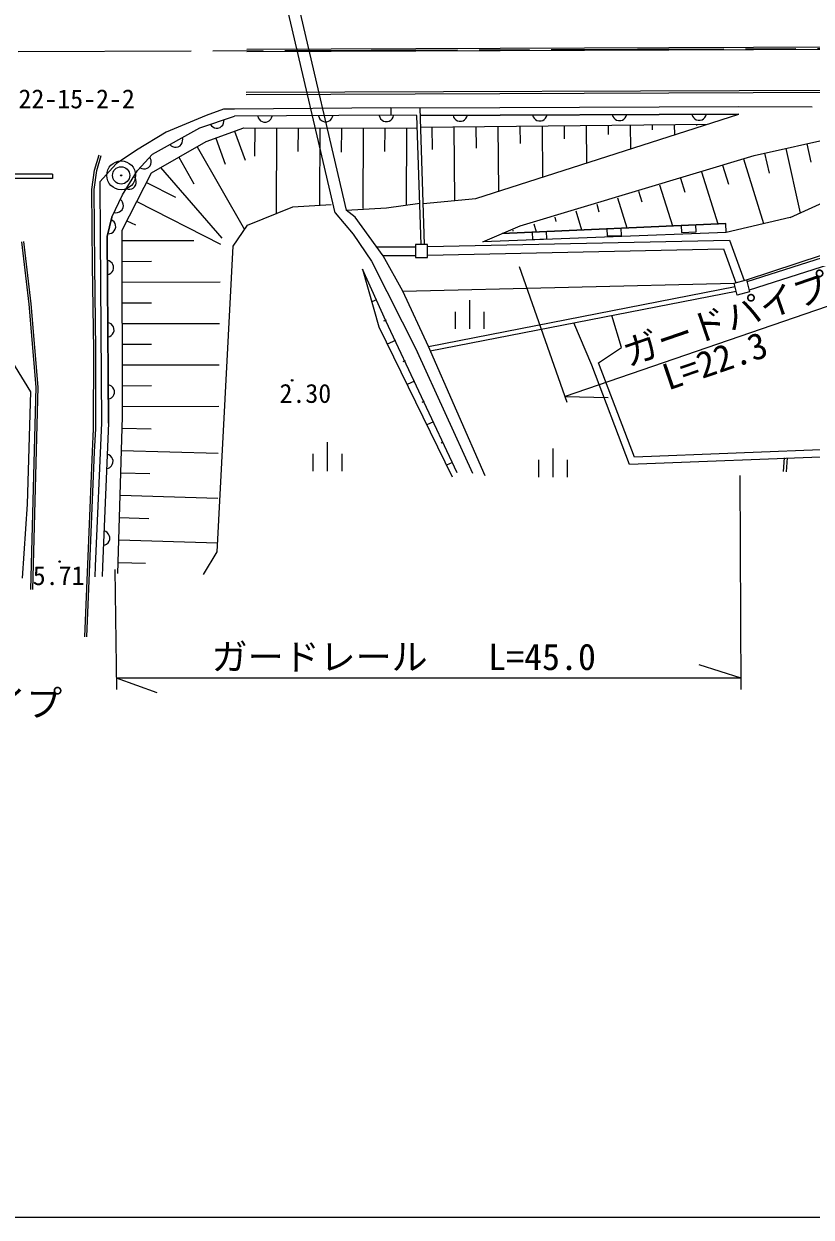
# Model space of a CAD drawing. Units: millimetres, scale not verified. Extents: x 40000 to 680000, y 20000 to 380000.
# Drawn here: x 284550 to 339230, y 205000 to 287872 of the extents above; entities that cross this region are included whole.
import ezdxf
from ezdxf.enums import TextEntityAlignment as Align

# ---------------------------------------------------------------- set-up
doc = ezdxf.new("R2010")
doc.units = ezdxf.units.MM
doc.header["$LTSCALE"] = 1000
doc.linetypes.add('CHAIN', pattern=[18.5, 12, -1.5, 3.5, -1.5])
for name, color, linetype, lineweight in [('M-BGD', 7, 'Continuous', 13), ('M-BMK', 2, 'CHAIN', 13), ('M-BMK-SRVR', 3, 'Continuous', 13), ('M-STR-HTXT', 7, 'Continuous', 13), ('M-TTL-BAND', 7, 'Continuous', 25)]:
    doc.layers.add(name, color=color, linetype=linetype, lineweight=lineweight)
doc.styles.add('ＭＳ ゴシック', font='')
doc.styles.get('ＭＳ ゴシック').set_extended_font_data('MS Gothic')

msp = doc.modelspace()

# ---------------------------------------------------------------- linework, layer by layer
at = {"layer": 'M-BGD'}
for p, q in [((299890, 301546), (306152, 274752)), ((300701, 301593), (306931, 274934)), ((374333, 286388), (300037, 286085)), ((374334, 286238), (300038, 285935)), ((374234, 283378), (299991, 283100)), ((374235, 283228), (299992, 282950)), ((298420, 281942), (297210, 281516)), ((299181, 281955), (298420, 281942)), ((310045, 282033), (299181, 281955)), ((310045, 282033), (310040, 281533)), ((312073, 282012), (310045, 282033)), ((334215, 282105), (312073, 282012)), ((312386, 272550), (312073, 282012)), ((339299, 282092), (334215, 282105)), ((297210, 281516), (294428, 280343)), ((296767, 280658), (299184, 281455)), ((296767, 280658), (299184, 281455)), ((298361, 280846), (298425, 280973)), ((298425, 280973), (298450, 281086)), ((298450, 281086), (298451, 281213)), ((310049, 281533), (299184, 281455)), ((300794, 281462), (300834, 281343)), ((300834, 281343), (300895, 281243)), ((300895, 281243), (300995, 281143)), ((300995, 281143), (301095, 281084)), ((301095, 281084), (301216, 281044)), ((301216, 281044), (301376, 281045)), ((301376, 281045), (301495, 281086)), ((301495, 281086), (301595, 281146)), ((301595, 281146), (301695, 281247)), ((301695, 281247), (301754, 281347)), ((301754, 281347), (301794, 281467)), ((305012, 281482), (305052, 281363)), ((305052, 281363), (305113, 281263)), ((305113, 281263), (305213, 281163)), ((305213, 281163), (305314, 281104)), ((305314, 281104), (305434, 281064)), ((305434, 281064), (305594, 281065)), ((305594, 281065), (305714, 281106)), ((305714, 281106), (305813, 281166)), ((305813, 281166), (305913, 281267)), ((305913, 281267), (305972, 281367)), ((305972, 281367), (306012, 281487)), ((309230, 281502), (309271, 281383)), ((309271, 281383), (309331, 281283)), ((309331, 281283), (309432, 281183)), ((309432, 281183), (309532, 281124)), ((309532, 281124), (309652, 281084)), ((309652, 281084), (309812, 281085)), ((309812, 281085), (309932, 281126)), ((309932, 281126), (310032, 281186)), ((310032, 281186), (310131, 281287)), ((311839, 281515), (310040, 281533)), ((310131, 281287), (310191, 281387)), ((310191, 281387), (310230, 281507)), ((312136, 272541), (311839, 281515)), ((312090, 281512), (334217, 281605)), ((334217, 281605), (312090, 281512)), ((314356, 281522), (314396, 281402)), ((314396, 281402), (314456, 281302)), ((314456, 281302), (314557, 281203)), ((314557, 281203), (314657, 281143)), ((314657, 281143), (314777, 281104)), ((314777, 281104), (314937, 281104)), ((314937, 281104), (315057, 281145)), ((315057, 281145), (315157, 281205)), ((315157, 281205), (315256, 281306)), ((315256, 281306), (315316, 281406)), ((315316, 281406), (315356, 281526)), ((315944, 275744), (334217, 281605)), ((319887, 281545), (319928, 281425)), ((319928, 281425), (319988, 281325)), ((319988, 281325), (320089, 281226)), ((320089, 281226), (320189, 281166)), ((320189, 281166), (320309, 281127)), ((320309, 281127), (320469, 281127)), ((320469, 281127), (320589, 281168)), ((320589, 281168), (320689, 281228)), ((320689, 281228), (320788, 281329)), ((320788, 281329), (320848, 281429)), ((320848, 281429), (320887, 281549)), ((325419, 281568), (325460, 281448)), ((325460, 281448), (325520, 281348)), ((325520, 281348), (325621, 281249)), ((325621, 281249), (325721, 281189)), ((325721, 281189), (325841, 281150)), ((325841, 281150), (326001, 281150)), ((326001, 281150), (326121, 281191)), ((326121, 281191), (326221, 281251)), ((326221, 281251), (326320, 281352)), ((326320, 281352), (326380, 281452)), ((326380, 281452), (326419, 281572)), ((330951, 281591), (330992, 281471)), ((330992, 281471), (331052, 281371)), ((331052, 281371), (331152, 281272)), ((331152, 281272), (331253, 281212)), ((331253, 281212), (331373, 281173)), ((331373, 281173), (331533, 281173)), ((331533, 281173), (331653, 281214)), ((331653, 281214), (331752, 281274)), ((331752, 281274), (331852, 281375)), ((331852, 281375), (331912, 281475)), ((331912, 281475), (331951, 281595)), ((335269, 278724), (348447, 281697)), ((294428, 280343), (292382, 279091)), ((293475, 278815), (296767, 280658)), ((293475, 278815), (296767, 280658)), ((297221, 279701), (299828, 280655)), ((297501, 280900), (297577, 280798)), ((297577, 280798), (297665, 280722)), ((297665, 280722), (297791, 280658)), ((297791, 280658), (297905, 280633)), ((297905, 280633), (298031, 280632)), ((298031, 280632), (298183, 280682)), ((298183, 280682), (298285, 280758)), ((298285, 280758), (298361, 280846)), ((299176, 280417), (299910, 278410)), ((299828, 280655), (311869, 280627)), ((300581, 280653), (300576, 278683)), ((302086, 280650), (302072, 274697)), ((303591, 280646), (303587, 279009)), ((305096, 280643), (305083, 275280)), ((306601, 280639), (306597, 278967)), ((308106, 280636), (308093, 275042)), ((309611, 280632), (309607, 278997)), ((311116, 280629), (311104, 275323)), ((312116, 280705), (332025, 280901)), ((312882, 280713), (312898, 279137)), ((314413, 280728), (314464, 275604)), ((315945, 280743), (315960, 279248)), ((317476, 280758), (317521, 276249)), ((319008, 280773), (319020, 279563)), ((320539, 280788), (320574, 277229)), ((322071, 280803), (322080, 279878)), ((323602, 280818), (323628, 278208)), ((325133, 280834), (325140, 280193)), ((326665, 280849), (326681, 279187)), ((328196, 280864), (328200, 280508)), ((329728, 280879), (329735, 280167)), ((331259, 280894), (331260, 280823)), ((293408, 277524), (297221, 279701)), ((294685, 279492), (294778, 279407)), ((294778, 279407), (294879, 279349)), ((294879, 279349), (295016, 279310)), ((295016, 279310), (295132, 279307)), ((295132, 279307), (295256, 279331)), ((295256, 279331), (295396, 279409)), ((295396, 279409), (295481, 279502)), ((295481, 279502), (295539, 279604)), ((295539, 279604), (295578, 279740)), ((295581, 279856), (295557, 279980)), ((295578, 279740), (295581, 279856)), ((296585, 279338), (299869, 273588)), ((297872, 279940), (298533, 278134)), ((338929, 279550), (339216, 278279)), ((289462, 277712), (289786, 278769)), ((289609, 277680), (289929, 278725)), ((292382, 279091), (290969, 278146)), ((292444, 277680), (293475, 278815)), ((292444, 277680), (293475, 278815)), ((293357, 278507), (293295, 278617)), ((293391, 278395), (293357, 278507)), ((295314, 278613), (296366, 276772)), ((319014, 273852), (335269, 278724)), ((334540, 278499), (335931, 274002)), ((336001, 278889), (336314, 277501)), ((337465, 279220), (338479, 274727)), ((337779, 274435), (346890, 278544)), ((289279, 276375), (289462, 277712)), ((289429, 276366), (289609, 277680)), ((290969, 278146), (289823, 276899)), ((291412, 275997), (292444, 277680)), ((292623, 277877), (292739, 277826)), ((292739, 277826), (292853, 277803)), ((292853, 277803), (292994, 277810)), ((292994, 277810), (293106, 277844)), ((293106, 277844), (293216, 277906)), ((293216, 277906), (293324, 278024)), ((293324, 278024), (293375, 278140)), ((293375, 278140), (293398, 278254)), ((293398, 278254), (293391, 278395)), ((294044, 277887), (298310, 272994)), ((333082, 278048), (333490, 276729)), ((286539, 277428), (283943, 277427)), ((286540, 277128), (283943, 277127)), ((286539, 277428), (286540, 277128)), ((289823, 276899), (289846, 273110)), ((291373, 273537), (293408, 277524)), ((292270, 277168), (292189, 277265)), ((292324, 277065), (292270, 277168)), ((292357, 276927), (292324, 277065)), ((292328, 276687), (292356, 276810)), ((292356, 276810), (292357, 276927)), ((293069, 276860), (295079, 275834)), ((330166, 277146), (330466, 276176)), ((331624, 277597), (332741, 273986)), ((289319, 271089), (289279, 276375)), ((289469, 271091), (289429, 276366)), ((290664, 274449), (291412, 275997)), ((291666, 276412), (291790, 276384)), ((291790, 276384), (291906, 276383)), ((291906, 276383), (292044, 276416)), ((292044, 276416), (292147, 276469)), ((292147, 276469), (292244, 276551)), ((292244, 276551), (292328, 276687)), ((327250, 276243), (327479, 275502)), ((328708, 276695), (329590, 273844)), ((291346, 275585), (291255, 275673)), ((291410, 275487), (291346, 275585)), ((291456, 275354), (291410, 275487)), ((291451, 275112), (291467, 275238)), ((291467, 275238), (291456, 275354)), ((292391, 275530), (298204, 272564)), ((300076, 273889), (303239, 275169)), ((303239, 275169), (305890, 275329)), ((309737, 275100), (312041, 275410)), ((312292, 275400), (315944, 275744)), ((324334, 275341), (324493, 274828)), ((325792, 275792), (326439, 273702)), ((351078, 275151), (334768, 269967)), ((290664, 274449), (290346, 273114)), ((290346, 273114), (290664, 274449)), ((290820, 274773), (290946, 274757)), ((290946, 274757), (291062, 274767)), ((291062, 274767), (291195, 274814)), ((291195, 274814), (291293, 274878)), ((291293, 274878), (291381, 274968)), ((291381, 274968), (291451, 275112)), ((306169, 274756), (307423, 273265)), ((306931, 274934), (309737, 275100)), ((307559, 274459), (306931, 274934)), ((309512, 271763), (307559, 274459)), ((321418, 274439), (321506, 274154)), ((322876, 274890), (323288, 273560)), ((337779, 274435), (333325, 273391)), ((351187, 274556), (334927, 269387)), ((290728, 274201), (290621, 274268)), ((290811, 274119), (290728, 274201)), ((290747, 273415), (290828, 273499)), ((290886, 273999), (290811, 274119)), ((290828, 273499), (290895, 273606)), ((290921, 273888), (290886, 273999)), ((290895, 273606), (290932, 273762)), ((290932, 273762), (290921, 273888)), ((291396, 260583), (291373, 273537)), ((291713, 274201), (292294, 273905)), ((299082, 272439), (300076, 273889)), ((316438, 272731), (319014, 273852)), ((333302, 274011), (317773, 273312)), ((317773, 273312), (333302, 274011)), ((318502, 273537), (318520, 273480)), ((319960, 273988), (320137, 273418)), ((325038, 273639), (325061, 273140)), ((326060, 273185), (326037, 273684)), ((330214, 273872), (330237, 273373)), ((331236, 273418), (331213, 273917)), ((333325, 273391), (333302, 274011)), ((284383, 272730), (284895, 268415)), ((284532, 272748), (285045, 268430)), ((289846, 273110), (289935, 260155)), ((290435, 260146), (290346, 273114)), ((290346, 273114), (290435, 260146)), ((290389, 273295), (290515, 273306)), ((290515, 273306), (290626, 273341)), ((290626, 273341), (290747, 273415)), ((291375, 272817), (296364, 272826)), ((307423, 273265), (308693, 271394)), ((312575, 272414), (333549, 272846)), ((333325, 273391), (316438, 272731)), ((319862, 273406), (319884, 272906)), ((319884, 272906), (320883, 272951)), ((320883, 272951), (320861, 273451)), ((325061, 273140), (326060, 273185)), ((330237, 273373), (331236, 273418)), ((333549, 272846), (334572, 270047)), ((297984, 251209), (299082, 272439)), ((309066, 272378), (311751, 272397)), ((312573, 272549), (311749, 272539)), ((311749, 272539), (311761, 271642)), ((312584, 271652), (312573, 272549)), ((312582, 271814), (333133, 272238)), ((333133, 272238), (333991, 269888)), ((334734, 270091), (340024, 271838)), ((289409, 265226), (289319, 271089)), ((289559, 265227), (289469, 271091)), ((290478, 271413), (290358, 271453)), ((290578, 271354), (290478, 271413)), ((290679, 271255), (290578, 271354)), ((290740, 271155), (290679, 271255)), ((290781, 271035), (290740, 271155)), ((290782, 270875), (290781, 271035)), ((291377, 271378), (293422, 271381)), ((308693, 271394), (311885, 265063)), ((309502, 271781), (311759, 271797)), ((310861, 269305), (309512, 271763)), ((311761, 271642), (312584, 271652)), ((290364, 270453), (290484, 270493)), ((290484, 270493), (290584, 270554)), ((290584, 270554), (290683, 270655)), ((290683, 270655), (290742, 270755)), ((290742, 270755), (290782, 270875)), ((309684, 267258), (308065, 270839)), ((308065, 270839), (309197, 266836)), ((291380, 269939), (298177, 269950)), ((308394, 270132), (308360, 270116)), ((310861, 269305), (333875, 269856)), ((333943, 269607), (312651, 265444)), ((333875, 269856), (334734, 270091)), ((334099, 269037), (333875, 269856)), ((334734, 270091), (334958, 269272)), ((309052, 268718), (308710, 268559)), ((312646, 265456), (310861, 269305)), ((312774, 265163), (334022, 269317)), ((315496, 268681), (315496, 266681)), ((334958, 269272), (334099, 269037)), ((284895, 268415), (285372, 262639)), ((285045, 268430), (285522, 262643)), ((291382, 268499), (293416, 268503)), ((314496, 267881), (314496, 266681)), ((316496, 267881), (316496, 266681)), ((290507, 267091), (290387, 267130)), ((290608, 267031), (290507, 267091)), ((290709, 266932), (290608, 267031)), ((290769, 266832), (290709, 266932)), ((291385, 267060), (298148, 267072)), ((309710, 267304), (309539, 267224)), ((314646, 256696), (309684, 267258)), ((323993, 264161), (322748, 267113)), ((326047, 265388), (325379, 267627)), ((285023, 262328), (282473, 266471)), ((290394, 266130), (290514, 266171)), ((290514, 266171), (290613, 266231)), ((290613, 266231), (290713, 266332)), ((290713, 266332), (290772, 266432)), ((290810, 266713), (290769, 266832)), ((290772, 266432), (290811, 266553)), ((290811, 266553), (290810, 266713)), ((309197, 266836), (314304, 256423)), ((289388, 259747), (289409, 265226)), ((289538, 259743), (289559, 265227)), ((291387, 265621), (293411, 265624)), ((310368, 265889), (309793, 265622)), ((316596, 256477), (312646, 265456)), ((324461, 264338), (326047, 265388)), ((311027, 264475), (310863, 264399)), ((315732, 256641), (311885, 265063)), ((291390, 264181), (298118, 264193)), ((326613, 257263), (323993, 264161)), ((326953, 257777), (324461, 264338)), ((290537, 262768), (290417, 262807)), ((290637, 262709), (290537, 262768)), ((290738, 262609), (290637, 262709)), ((291392, 262742), (293406, 262746)), ((311685, 263061), (311167, 262820)), ((284807, 254508), (285023, 262328)), ((285372, 262639), (285000, 248589)), ((285522, 262643), (285150, 248585)), ((290543, 261848), (290643, 261909)), ((290643, 261909), (290742, 262009)), ((290799, 262510), (290738, 262609)), ((290742, 262009), (290802, 262110)), ((290840, 262390), (290799, 262510)), ((290802, 262110), (290841, 262230)), ((290841, 262230), (290840, 262390)), ((290424, 261807), (290543, 261848)), ((291395, 261303), (298088, 261315)), ((312343, 261646), (312196, 261578)), ((291073, 249693), (291396, 260583)), ((313001, 260232), (312541, 260018)), ((289313, 258164), (289388, 259747)), ((289463, 258157), (289538, 259743)), ((289935, 260155), (289514, 250216)), ((290435, 260146), (290014, 250195)), ((291373, 259805), (293382, 259746)), ((305627, 258812), (305627, 256812)), ((313659, 258818), (313529, 258758)), ((364484, 258749), (326613, 257263)), ((364655, 259256), (326953, 257777)), ((288777, 245297), (289313, 258164)), ((288927, 245291), (289463, 258157)), ((290461, 257936), (290343, 257981)), ((290559, 257872), (290461, 257936)), ((290654, 257768), (290559, 257872)), ((290710, 257665), (290654, 257768)), ((291327, 258250), (298054, 258050)), ((304627, 258012), (304627, 256812)), ((306627, 258012), (306627, 256812)), ((321289, 258383), (321289, 256383)), ((337321, 256783), (337378, 257737)), ((290301, 256982), (290422, 257017)), ((290422, 257017), (290525, 257072)), ((290525, 257072), (290629, 257168)), ((290629, 257168), (290693, 257265)), ((290693, 257265), (290738, 257384)), ((290745, 257544), (290710, 257665)), ((290738, 257384), (290745, 257544)), ((314317, 257404), (313914, 257216)), ((320289, 257583), (320289, 256383)), ((322289, 257583), (322289, 256383)), ((337521, 256771), (337578, 257725)), ((291281, 256694), (293308, 256634)), ((284447, 249378), (284807, 254508)), ((291235, 255138), (298022, 254937)), ((291189, 253582), (293234, 253522)), ((290235, 252607), (290117, 252652)), ((290332, 252543), (290235, 252607)), ((290428, 252439), (290332, 252543)), ((290402, 251839), (290466, 251937)), ((290483, 252336), (290428, 252439)), ((290466, 251937), (290512, 252055)), ((290518, 252215), (290483, 252336)), ((290512, 252055), (290518, 252215)), ((291142, 252027), (297990, 251824)), ((284652, 251814), (284622, 251814)), ((290074, 251653), (290196, 251688)), ((290196, 251688), (290298, 251744)), ((290298, 251744), (290402, 251839)), ((297037, 249629), (297984, 251209)), ((291096, 250471), (292996, 250414)), ((289514, 250216), (289481, 249478)), ((290014, 250193), (289982, 249488))]:
    msp.add_line(p, q, dxfattribs=at)
for centre, radius in [((303185, 263113), 50), ((303185, 263113), 30), ((303185, 263113), 10), ((287030, 250528), 50), ((287030, 250528), 30), ((287030, 250528), 10)]:
    msp.add_circle(centre, radius, dxfattribs=at)
at = {"layer": 'M-BMK'}
msp.add_line((499664, 286753), (277126, 285903), dxfattribs=at)
at = {"layer": 'M-BMK-SRVR'}
for radius in [1000, 600, 40]:
    msp.add_circle((291308, 277350), radius, dxfattribs=at)
at = {"layer": 'M-STR-HTXT'}
for p, q in [((318940, 271023), (322272, 261599)), ((343689, 269396), (322136, 261984)), ((322136, 261984), (325135, 261930)), ((334286, 256510), (334355, 241654)), ((290863, 249968), (290980, 241654)), ((331419, 243371), (334352, 242456)), ((290969, 242456), (334352, 242456)), ((290969, 242456), (293788, 241429))]:
    msp.add_line(p, q, dxfattribs=at)
at = {"layer": 'M-TTL-BAND'}
msp.add_line((40000, 205000), (579000, 205000), dxfattribs=at)

# ---------------------------------------------------------------- texts
at = {"layer": 'M-BGD', "style": 'ＭＳ ゴシック'}
for s, p in [('2.30', (302306, 261153)), ('5.71', (285168, 248499))]:
    msp.add_text(s, height=1320, dxfattribs=at).set_placement(p, align=Align.BOTTOM_LEFT)
at = {"layer": 'M-BMK-SRVR', "style": 'ＭＳ ゴシック'}
msp.add_text('22-15-2-2', height=1320, dxfattribs=at).set_placement((284177, 281610), align=Align.BOTTOM_LEFT)
at = {"layer": 'M-STR-HTXT', "style": 'ＭＳ ゴシック'}
for s, rotation, p in [('ガードパイプ', 19, (326699, 263548)), ('L=22.3', 18.9, (329475, 261882))]:
    msp.add_text(s, height=1833, rotation=rotation, dxfattribs=at).set_placement(p, align=Align.BOTTOM_LEFT)
for s, p in [('ガードレール', (297591, 242447)), ('L=45.0', (316800, 242447)), ('ガードパイプ', (272212, 239218))]:
    msp.add_text(s, height=1833, dxfattribs=at).set_placement(p, align=Align.BOTTOM_LEFT)

doc.saveas('drawing.dxf')
